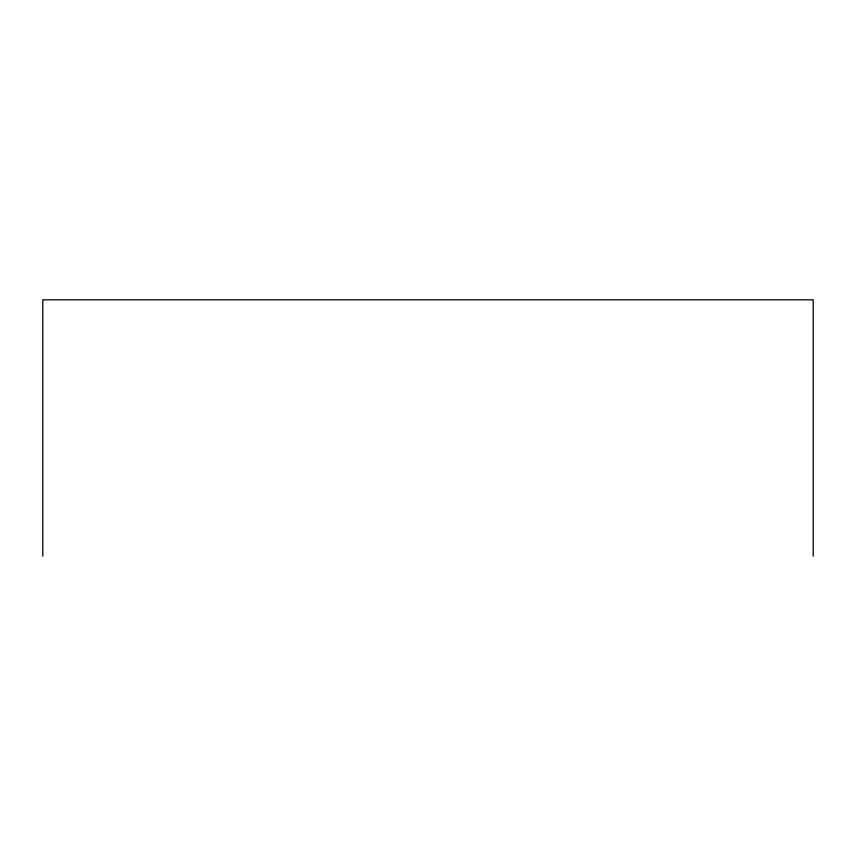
<?xml version="1.0" encoding="UTF-8"?>
<svg xmlns="http://www.w3.org/2000/svg" width="856" height="856" viewBox="0 0 856 856"><rect width="100%" height="100%" fill="white"/><g stroke="black" fill="none" stroke-linecap="round" stroke-linejoin="round"><path stroke-width="1.28" d="M813.2 556.186L813.2 299.814L42.8 299.814L42.8 556.186"/></g></svg>
